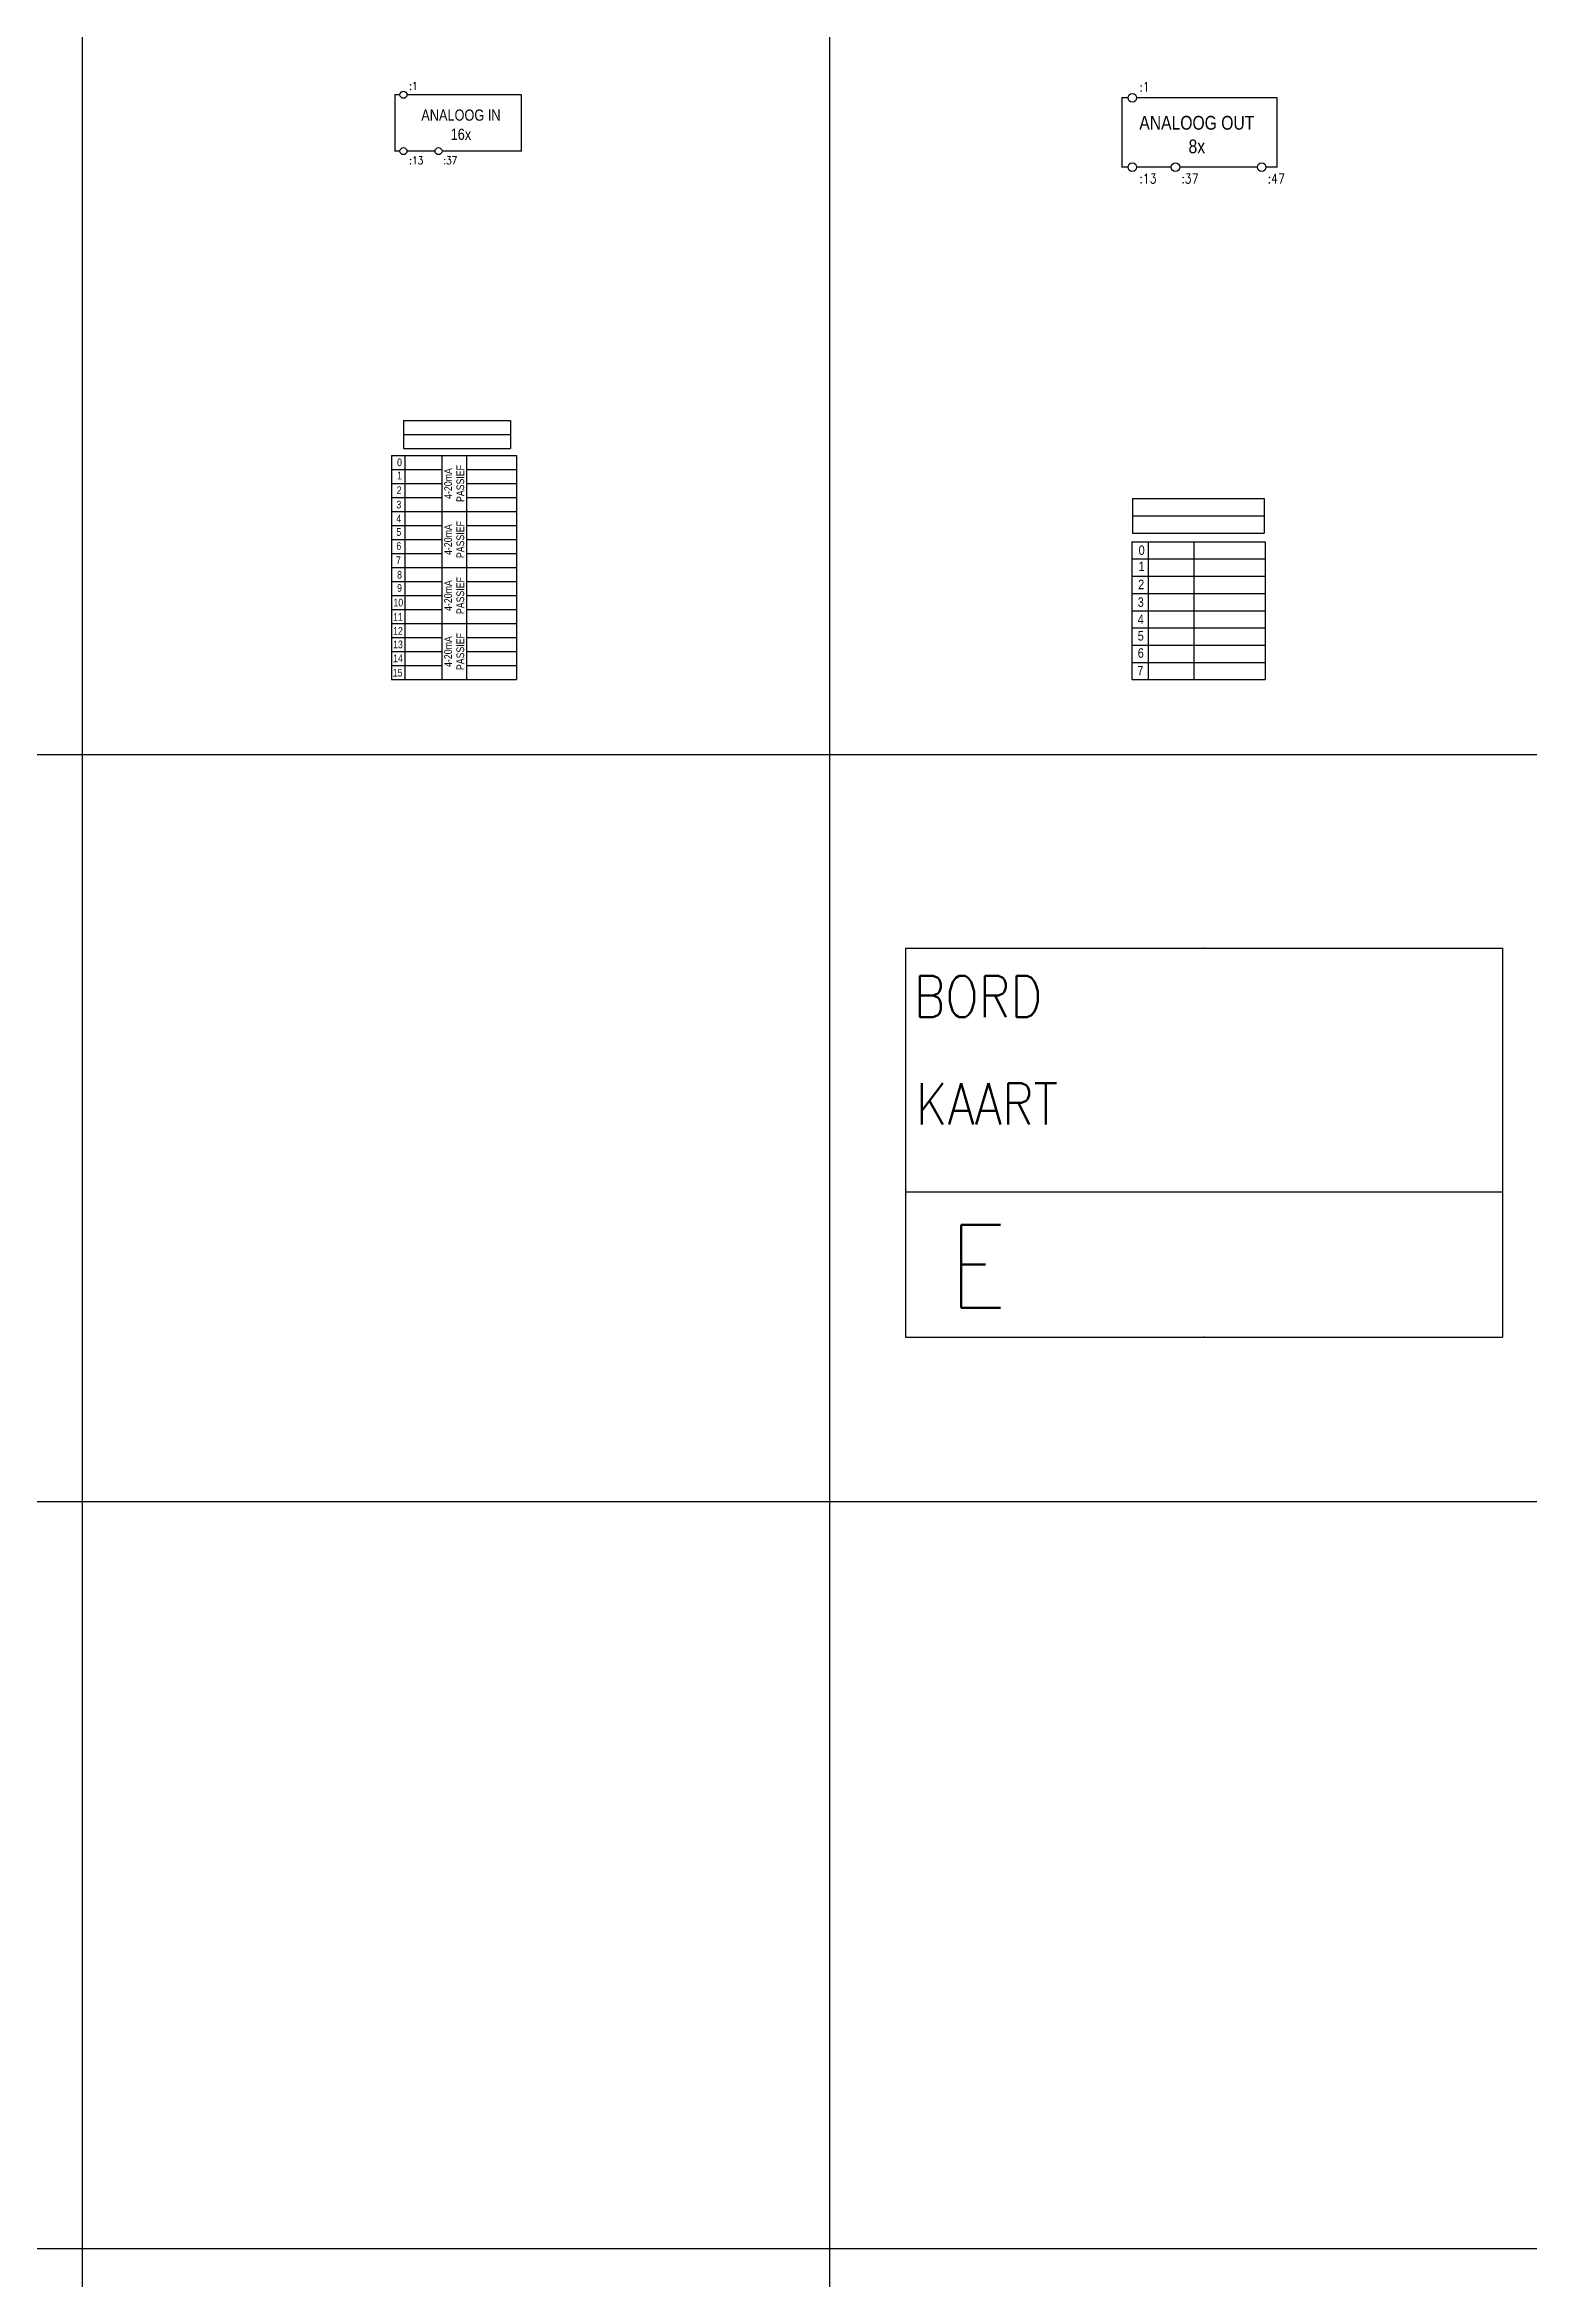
# Model space of a CAD drawing. Extents: x -6 to 410, y -3 to 290.
# Drawn here: x 149.37 to 174.2, y 146.99 to 184.37 of the extents above; entities that cross this region are included whole.
import ezdxf
from ezdxf.enums import TextEntityAlignment as Align

# ---------------------------------------------------------------- set-up
doc = ezdxf.new("R2010")
doc.units = 0
doc.linetypes.add('DASHED', pattern=[18.75, 12.5, -6.25])
doc.layers.get('0').update_dxf_attribs({"linetype": 'CONTINUOUS'})
for name, color, linetype in [('1', 7, 'CONTINUOUS'), ('10', 1, 'DASHED'), ('11', 3, 'DASHED'), ('3', 4, 'CONTINUOUS'), ('C', 7, 'CONTINUOUS'), ('GRID', 9, 'CONTINUOUS'), ('SYMB', 7, 'CONTINUOUS')]:
    doc.layers.add(name, color=color, linetype=linetype)
doc.styles.add('ROMANS', font='ROMANS', dxfattribs={"width": 0.85})

# ---------------------------------------------------------------- blocks, each defined once
blk = doc.blocks.new('VPAAI')
at = {"layer": '1'}
for p, q in [((0, -0.9), (0, -14.6)), ((0, -0.9), (1.45, -0.9)), ((0, -3), (0, -17.18)), ((3.45, -0.9), (36, -0.9)), ((36, -0.9), (36, -14.6)), ((36, -3), (36, -17.18)), ((0, -17), (1.45, -17)), ((3.45, -17), (11.45, -17)), ((13.45, -17), (36, -17)), ((2.5, -94), (33, -94)), ((2.5, -94), (2.5, -102)), ((33, -94), (33, -102)), ((2.5, -98), (33, -98)), ((2.5, -98), (33, -98)), ((2.5, -102), (33, -102)), ((-0.99, -104), (34.72, -104)), ((-0.99, -104), (-0.99, -168)), ((-0.99, -108), (13.41, -108)), ((2.86, -104), (2.86, -168)), ((3.16, -104), (34.72, -104)), ((13.41, -104), (13.41, -168)), ((20.41, -104), (20.41, -168)), ((20.41, -108), (34.72, -108)), ((34.72, -104), (34.72, -168)), ((34.72, -104), (34.72, -168)), ((-0.99, -112), (13.41, -112)), ((20.41, -112), (34.72, -112)), ((-0.99, -116), (13.41, -116)), ((-0.99, -120), (34.72, -120)), ((20.41, -116), (34.72, -116)), ((-0.99, -124), (13.41, -124)), ((20.41, -124), (34.72, -124)), ((-0.99, -128), (13.41, -128)), ((-0.99, -132), (13.41, -132)), ((20.41, -128), (34.72, -128)), ((20.41, -132), (34.72, -132)), ((-0.99, -136), (34.72, -136)), ((-0.99, -140), (13.41, -140)), ((20.41, -140), (34.72, -140)), ((-0.99, -144), (13.41, -144)), ((20.41, -144), (34.72, -144)), ((-0.99, -148), (13.41, -148)), ((-0.99, -152), (34.72, -152)), ((20.41, -148), (34.72, -148)), ((-0.99, -156), (13.41, -156)), ((20.41, -156), (34.72, -156)), ((-0.99, -160), (13.41, -160)), ((-0.99, -164), (13.41, -164)), ((20.41, -160), (34.72, -160)), ((20.41, -164), (34.72, -164)), ((-0.99, -168), (34.72, -168)), ((3.16, -168), (34.72, -168))]:
    blk.add_line(p, q, dxfattribs=at)
for centre in [(2.45, -0.97), (2.45, -17.07), (12.45, -17.07)]:
    blk.add_circle(centre, 1, dxfattribs=at)
at = {"layer": '3'}
for p, q in [((2.5, -94), (33, -94)), ((2.5, -94), (2.5, -102)), ((33, -94), (33, -102)), ((2.5, -102), (33, -102))]:
    blk.add_line(p, q, dxfattribs=at)
at = {"flags": 1}
blk.add_attdef('SYMBTYPE', (0, 0), '', height=0.2, dxfattribs=at)
at = {"layer": '1', "style": 'ROMANS', "width": 0.85}
for s, p in [(':1', (4.08, 0.47)), (':13', (4.08, -20.83)), (':37', (13.81, -20.83))]:
    blk.add_text(s, height=2.2, dxfattribs=at).set_placement(p)
at = {"layer": '1', "width": 0.85}
for s, p in [('0', (0.62, -107.05)), ('2', (0.52, -115.01)), ('1', (0.62, -110.82)), ('4', (0.42, -123.09)), ('3', (0.42, -119.11)), ('5', (0.42, -126.94)), ('7', (0.32, -135.03)), ('6', (0.42, -130.92)), ('8', (0.62, -139.15)), ('10', (-0.41, -147.11)), ('9', (0.62, -142.92)), ('11', (-0.51, -151.21)), ('12', (-0.51, -155.19)), ('13', (-0.51, -159.05)), ('15', (-0.61, -167.13)), ('14', (-0.51, -163.03))]:
    blk.add_text(s, height=2.2, dxfattribs=at).set_placement(p)
for tag, p in [('TYPE', (17.75, -97.1)), ('PLAATS', (17.75, -101.1))]:
    blk.add_attdef(tag, text='', height=2.2, dxfattribs=at).set_placement(p, align=Align.CENTER)
for p in [(9.75, -107.1), (9.75, -111.1), (9.75, -115.1), (9.75, -119.1), (9.75, -123.1), (9.75, -127.1), (9.75, -131.1), (9.75, -135.1), (9.75, -139.1), (9.75, -143.1), (9.75, -147.1), (9.75, -151.1), (9.75, -155.1), (9.75, -159.1), (9.75, -163.1), (9.75, -167.1)]:
    blk.add_attdef('NR', text='', height=2.2, dxfattribs=at).set_placement(p, align=Align.RIGHT)
for p in [(21.53, -107.1), (21.53, -111.1), (21.53, -115.1), (21.53, -119.1), (21.53, -123.1), (21.53, -127.1), (21.53, -131.1), (21.53, -135.1), (21.53, -139.1), (21.53, -143.1), (21.53, -147.1), (21.53, -151.1), (21.53, -155.1), (21.53, -159.1), (21.53, -163.1), (21.53, -167.1)]:
    blk.add_attdef('NR', p, '', height=2.2, dxfattribs=at)
for tag, p in [('SIGN', (15.16, -112)), ('PASS', (18.66, -112)), ('SIGN', (15.16, -128)), ('PASS', (18.66, -128)), ('SIGN', (15.16, -144)), ('PASS', (18.66, -144)), ('SIGN', (15.16, -160)), ('PASS', (18.66, -160))]:
    blk.add_attdef(tag, text='', height=2.2, rotation=90, dxfattribs=at).set_placement(p, align=Align.MIDDLE)
at = {"layer": '11', "width": 0.85}
for s, p in [('ANALOOG IN', (18.85, -6.77)), ('16x', (18.85, -12.25))]:
    blk.add_text(s, height=3.2, dxfattribs=at).set_placement(p, align=Align.MIDDLE)
blk = doc.blocks.new('VPAAO')
at = {"layer": '1'}
for p, q in [((0, -0.9), (0, -14.6)), ((0, -0.9), (1.45, -0.9)), ((0, -3), (0, -17.18)), ((3.45, -0.9), (36, -0.9)), ((36, -0.9), (36, -14.6)), ((36, -3), (36, -17.18)), ((0, -17), (1.45, -17)), ((0, -17), (1.45, -17)), ((3.45, -17), (11.45, -17)), ((3.45, -17), (11.45, -17)), ((13.45, -17), (31.45, -17)), ((13.45, -17), (31.45, -17)), ((31.51, -17), (31.45, -17)), ((33.45, -17), (36, -17)), ((2.5, -98), (33, -98)), ((2.5, -98), (33, -98)), ((2.3, -104), (2.3, -136)), ((2.3, -104), (33.25, -104)), ((2.3, -108), (33.25, -108)), ((6.15, -104), (6.15, -136)), ((6.45, -104), (33.25, -104)), ((16.7, -104), (16.7, -136)), ((33.25, -104), (33.25, -136)), ((2.3, -112), (33.25, -112)), ((2.3, -116), (33.25, -116)), ((2.3, -120), (33.25, -120)), ((2.3, -124), (33.25, -124)), ((2.3, -128), (33.25, -128)), ((2.3, -132), (33.25, -132)), ((2.3, -136), (33.25, -136))]:
    blk.add_line(p, q, dxfattribs=at)
for centre in [(2.45, -0.97), (2.45, -17.07), (2.45, -17.07), (12.45, -17.07), (12.45, -17.07), (32.45, -17.07), (32.45, -17.07)]:
    blk.add_circle(centre, 1, dxfattribs=at)
at = {"layer": '3'}
for p, q in [((2.5, -94), (33, -94)), ((2.5, -94), (2.5, -102)), ((33, -94), (33, -102)), ((2.5, -102), (33, -102))]:
    blk.add_line(p, q, dxfattribs=at)
at = {"flags": 1}
blk.add_attdef('SYMBTYPE', (0, 0), '', height=0.2, dxfattribs=at)
at = {"layer": '1', "style": 'ROMANS', "width": 0.85}
for s, p in [(':1', (4.08, 0.47)), (':13', (4.08, -20.83)), (':37', (13.81, -20.83)), (':47', (33.83, -20.83))]:
    blk.add_text(s, height=2.2, dxfattribs=at).set_placement(p)
at = {"layer": '1', "width": 0.85}
for s, p in [('0', (3.92, -107.05)), ('1', (3.92, -110.82)), ('2', (3.81, -115.01)), ('3', (3.71, -119.11)), ('4', (3.71, -123.09)), ('5', (3.71, -126.94)), ('6', (3.71, -130.92)), ('7', (3.61, -135.03))]:
    blk.add_text(s, height=2.2, dxfattribs=at).set_placement(p)
for tag, p in [('TYPE', (17.75, -97.1)), ('PLAATS', (17.75, -101.1))]:
    blk.add_attdef(tag, text='', height=2.2, dxfattribs=at).set_placement(p, align=Align.CENTER)
for p in [(12.26, -107.1), (12.26, -111.1), (12.26, -115.1), (12.26, -119.1), (12.26, -123.1), (12.26, -127.1), (12.26, -131.1), (12.26, -135.1)]:
    blk.add_attdef('NR', text='', height=2.2, dxfattribs=at).set_placement(p, align=Align.RIGHT)
for p in [(18.62, -107.1), (18.62, -111.1), (18.62, -115.1), (18.62, -119.1), (18.62, -123.1), (18.62, -127.1), (18.62, -131.1), (18.62, -135.1)]:
    blk.add_attdef('NR', p, '', height=2.2, dxfattribs=at)
at = {"layer": '11', "width": 0.85}
for s, p in [('ANALOOG OUT', (17.41, -6.77)), ('8x', (17.41, -12.25))]:
    blk.add_text(s, height=3.2, dxfattribs=at).set_placement(p, align=Align.MIDDLE)
blk = doc.blocks.new('V100NAM')
at = {"layer": '1'}
blk.add_line((-4, -9.393), (19, -9.393), dxfattribs=at)
at = {"layer": '3'}
for p, q in [((-4, 0), (19, 0)), ((-4, 0), (-4, -15)), ((19, 0), (19, -15)), ((-4, -15), (19, -15))]:
    blk.add_line(p, q, dxfattribs=at)
at = {"layer": 'C', "color": 1}
blk.add_point((7.5, 0), dxfattribs=at)
at = {"layer": 'C', "color": 2}
blk.add_point((7.5, -15), dxfattribs=at)
at = {"flags": 1}
blk.add_attdef('SYMBTYPE', (0, 0), '', height=0.2, dxfattribs=at)
at = {"layer": '1', "width": 0.85}
for tag, p in [('LOCCODE', (11.569, -3.953)), ('KAART', (11.616, -8.031))]:
    blk.add_attdef(tag, text='', height=2.2, dxfattribs=at).set_placement(p, align=Align.CENTER)
for tag, p in [('BENAMING1', (6.39, -24.046)), ('BENAMING2', (10.576, -24))]:
    blk.add_attdef(tag, text='', height=2.5, rotation=90, dxfattribs=at).set_placement(p, align=Align.RIGHT)
at = {"layer": '10', "style": 'ROMANS', "width": 0.85}
for s, p in [('BORD', (-3.684, -2.665)), ('KAART', (-3.603, -6.803))]:
    blk.add_text(s, height=1.6, dxfattribs=at).set_placement(p)
at = {"layer": '10', "width": 0.85}
for tag, p in [('PLC_NR1', (1.735, 1.74)), ('PLC_NR2', (16.735, 1.74))]:
    blk.add_attdef(tag, p, '', height=2.2, dxfattribs=at)
at = {"layer": '11', "style": 'ROMANS', "width": 0.85}
blk.add_attdef('SIGNTYPE', (-2.317, -13.87), '', height=3.2, dxfattribs=at)
at = {"layer": '11', "width": 0.85}
blk.add_attdef('ADRES', text='', height=3.2, dxfattribs=at).set_placement((9.488, -13.798), align=Align.CENTER)

msp = doc.modelspace()

# ---------------------------------------------------------------- linework, layer by layer
at = {"layer": 'GRID', "linetype": 'CONTINUOUS'}
for p, q in [((149.997, 72.499), (149.997, 284.999)), ((162.497, 72.499), (162.497, 284.999)), ((-0.003, 172.499), (187.497, 172.499)), ((-0.003, 159.999), (187.497, 159.999)), ((-0.003, 147.499), (187.497, 147.499))]:
    msp.add_line(p, q, dxfattribs=at)

# ---------------------------------------------------------------- block references
at = {"layer": 'SYMB'}
ref = msp.add_blockref('VPAAI', (155.224, 183.593), dxfattribs=dict(at, xscale=0.05858062467059599, yscale=0.05858062467059599, zscale=0.05858062467059599))
ref.add_attrib('SIGN', '4-20mA', dxfattribs={"layer": '1', "height": 0.1289, "rotation": 90, "width": 0.85}).set_placement((156.113, 177.032), align=Align.MIDDLE)
ref.add_attrib('PASS', 'PASSIEF', dxfattribs={"layer": '1', "height": 0.1289, "rotation": 90, "width": 0.85}).set_placement((156.318, 177.032), align=Align.MIDDLE)
ref.add_attrib('SIGN', '4-20mA', dxfattribs={"layer": '1', "height": 0.1289, "rotation": 90, "width": 0.85}).set_placement((156.113, 176.094), align=Align.MIDDLE)
ref.add_attrib('PASS', 'PASSIEF', dxfattribs={"layer": '1', "height": 0.1289, "rotation": 90, "width": 0.85}).set_placement((156.318, 176.094), align=Align.MIDDLE)
ref.add_attrib('SIGN', '4-20mA', dxfattribs={"layer": '1', "height": 0.1289, "rotation": 90, "width": 0.85}).set_placement((156.113, 175.157), align=Align.MIDDLE)
ref.add_attrib('PASS', 'PASSIEF', dxfattribs={"layer": '1', "height": 0.1289, "rotation": 90, "width": 0.85}).set_placement((156.318, 175.157), align=Align.MIDDLE)
ref.add_attrib('SIGN', '4-20mA', dxfattribs={"layer": '1', "height": 0.1289, "rotation": 90, "width": 0.85}).set_placement((156.113, 174.22), align=Align.MIDDLE)
ref.add_attrib('PASS', 'PASSIEF', dxfattribs={"layer": '1', "height": 0.1289, "rotation": 90, "width": 0.85}).set_placement((156.318, 174.22), align=Align.MIDDLE)
at = {"layer": 'SYMB', "xscale": 0.07209554645222299, "yscale": 0.07209554645222299, "zscale": 0.07209554645222299}
msp.add_blockref('VPAAO', (167.38, 183.556), dxfattribs=at)
at = {"layer": 'SYMB', "xscale": 0.434041998241782, "yscale": 0.434041998241782, "zscale": 0.434041998241782}
msp.add_blockref('V100NAM', (165.498, 169.258), dxfattribs=at).add_auto_attribs({'SIGNTYPE': 'E'})

doc.saveas('drawing.dxf')
